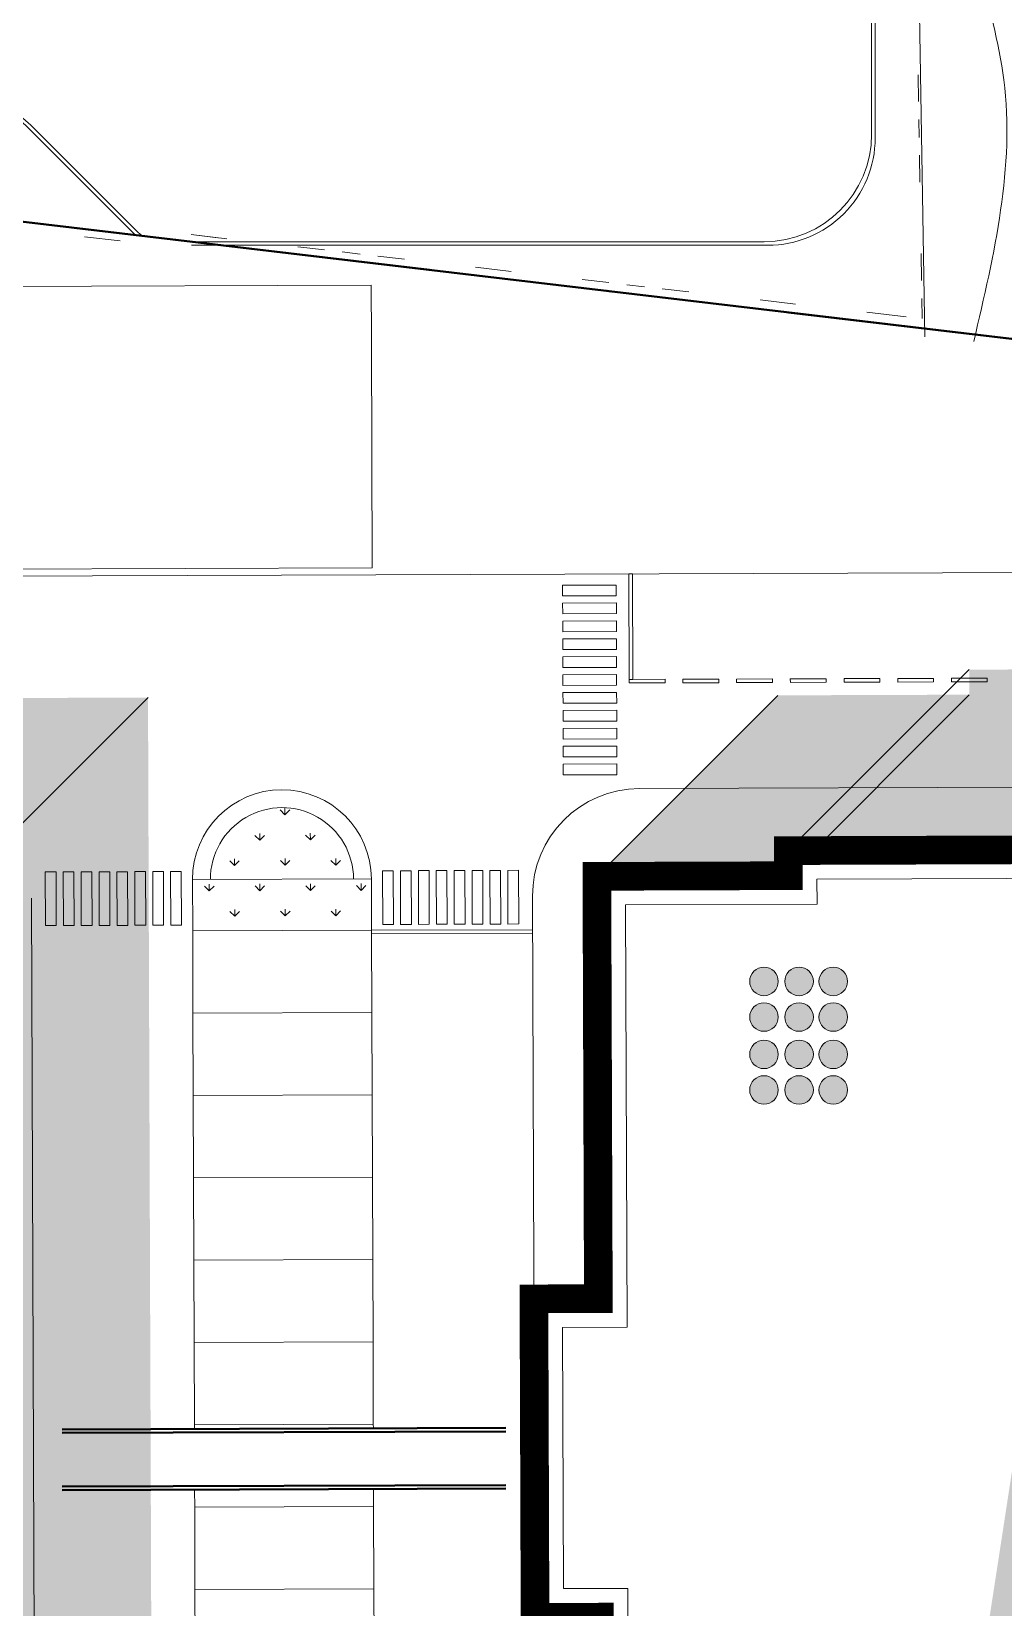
# Model space of a CAD drawing. Header units: millimetres. Extents: x 89040 to 596321, y -313033 to 2401191.
# Drawn here: x 596028.98 to 596056.14, y 1200500 to 1200544.04 of the extents above; entities that cross this region are included whole.
import ezdxf

# ---------------------------------------------------------------- set-up
doc = ezdxf.new("R2010")
doc.units = ezdxf.units.MM
doc.header["$MEASUREMENT"] = 0
doc.linetypes.add('CENTER', pattern=[50.800000000000004, 31.75, -6.349999999999999, 6.349999999999999, -6.349999999999999])
doc.linetypes.add('DASHDOT', pattern=[1, 0.5, -0.25, 0, -0.25])
doc.layers.get('0').update_dxf_attribs({"color": 251, "lineweight": 9})
for name, color, linetype, lineweight in [('1', 8, 'Continuous', 13), ('4 duong di', 11, 'Continuous', 9), ('BONGDO', 251, 'Continuous', 9), ('CENTER', 253, 'CENTER', 9), ('CONGTRINH', 7, 'Continuous', 20), ('CONGTRINH2', 30, 'Continuous', 18), ('HATCH', 8, 'Continuous', 5), ('KY HIEU', 9, 'Continuous', 9), ('LEDUONG', 6, 'Continuous', 20), ('MANH', 8, 'Continuous', 9), ('NET01', 35, 'Continuous', 9), ('NETTHAY', 6, 'Continuous', 15), ('tang cao', 7, 'Continuous', 5), ('TREE', 114, 'Continuous', 13), ('VATDUNG', 21, 'Continuous', 9), ('WALL', 4, 'Continuous', 40)]:
    doc.layers.add(name, color=color, linetype=linetype, lineweight=lineweight)
doc.layers.add('DUONG NOI BO CONG TRINH', color=7, linetype='Continuous', lineweight=20, true_color=0x5e5e5e)
doc.styles.add('THAO', font='VHELVCN.TTF')
doc.styles.add('VN', font='VHELVCN.TTF')
doc.dimstyles.new('HOA75', dxfattribs={"dimscale": 0, "dimtxt": 450, "dimasz": 120, "dimexe": 150, "dimexo": 0, "dimgap": 50, "dimtad": 1, "dimdec": 0, "dimrnd": 0.001, "dimzin": 13, "dimdsep": 46, "dimtxsty": 'VN', "dimblk": 'TICKA', "dimcen": 0.09, "dimclrd": 9, "dimclre": 9, "dimclrt": 7, "dimadec": 0, "dimazin": 0, "dimtfac": 1, "dimtdec": 0, "dimtix": 1, "dimtmove": 2, "dimatfit": 3, "dimldrblk": 'PL1', "dimfxl": 1, "dimtolj": 1, "dimtzin": 13, "dimarcsym": 0})
doc.dimstyles.new('SK100-M', dxfattribs={"dimscale": 100, "dimtxt": 3.6, "dimasz": 1.5, "dimexe": 3, "dimexo": 2, "dimgap": 0.5, "dimtad": 1, "dimdec": 0, "dimtxsty": 'THAO', "dimblk": 'ARCHTICK', "dimcen": 0.091, "dimdle": 3, "dimclrd": 256, "dimclre": 256, "dimclrt": 9, "dimadec": 0, "dimazin": 0, "dimtfac": 1, "dimtdec": 0, "dimtmove": 2, "dimatfit": 3, "dimfxl": 55, "dimfxlon": 1, "dimlwe": -1, "dimarcsym": 0})
pattern_1 = [(45, (594650.3527654881, 1198136.11866812), (-0.1767766952966369, 0.1767766952966369), []), (45, (594650.5295421833, 1198136.11866812), (-0.1767766952966369, 0.1767766952966369), [0.3125, -0.0625, 0, -0.0625])]

# ---------------------------------------------------------------- blocks, each defined once
blk = doc.blocks.new('_ARCHTICK')
at = {"color": 0, "linetype": 'ByBlock', "const_width": 0.15}
blk.add_lwpolyline([(-0.5, -0.5), (0.5, 0.5)], dxfattribs=at)
blk = doc.blocks.new('PL')
at = {"layer": '1', "ltscale": 100}
blk.add_line((4.029908342286944, 0), (-6.671398499514908, 0), dxfattribs=at)
at = {"layer": '1', "ltscale": 100, "const_width": 1.6}
blk.add_lwpolyline([(0, 0), (-2.566846419125795, -8.508275751170004)], dxfattribs=at)
blk = doc.blocks.new('PL1')
at = {"layer": '4 duong di', "ltscale": 100, "xscale": 0.25, "yscale": 0.25, "zscale": 0.25}
blk.add_blockref('PL', (0, 0), dxfattribs=at)
blk = doc.blocks.new('TICKA')
at = {"color": 0}
for p, q in [((0, 2.5), (0, -2.5)), ((-2.5, 0), (2.5, 0))]:
    blk.add_line(p, q, dxfattribs=at)
at = {"color": 0, "const_width": 0.5}
blk.add_lwpolyline([(-0.7071067811865533, -0.7071067811865462), (0.7071067811865533, 0.7071067811865462)], dxfattribs=at)
at = {"color": 0, "const_width": 0.25}
for points in [[(0.5821067811865533, 0.7071067811865462, 1), (0.8321067811865532, 0.7071067811865462, 1)], [(-0.8321067811865532, -0.7071067811865462, 1), (-0.5821067811865533, -0.7071067811865462, 1)]]:
    blk.add_lwpolyline(points, format="xyb", close=True, dxfattribs=at)

msp = doc.modelspace()

# ---------------------------------------------------------------- hatches: boundary and pattern name
at = {"layer": 'BONGDO'}
h = msp.add_hatch(dxfattribs=at)
h.set_pattern_fill('ANSI35', color=256, style=0)
h.set_pattern_definition(pattern_1)
h.paths.add_polyline_path([(596094.1043136772, 1200477.864109022), (596099.1618450911, 1200482.921640436), (596101.5718714789, 1200486.04461506), (596102.9306537664, 1200489.20770067), (596104.0281781459, 1200497.928894628), (596107.2346133281, 1200497.940087244), (596107.1543283454, 1200520.939947124), (596103.4543450851, 1200520.927031694), (596103.4377644927, 1200525.677002246), (596092.9378441763, 1200525.640350461), (596092.9308629957, 1200527.640303293), (596084.3308970862, 1200527.610283627), (596084.3354348058, 1200526.310328033), (596055.1857091287, 1200526.208575338), (596055.1881525858, 1200525.508579335), (596049.83809648, 1200525.489903989), (596044.7805650658, 1200520.432372575), (596050.1306211718, 1200520.451047869), (596050.1281777015, 1200521.151043924), (596079.2779033934, 1200521.252796075), (596079.273365672, 1200522.552752213), (596087.8733315812, 1200522.582771879), (596087.8803127621, 1200520.582819047), (596098.3802330785, 1200520.619470832), (596098.3968136709, 1200515.86950028), (596102.0975802935, 1200515.657999906), (596102.1770819139, 1200492.882555829), (596098.9706467318, 1200492.871363214), (596098.4778475197, 1200492.65510688), (596098.4852035849, 1200490.547758019), (596097.8731223522, 1200484.150169256), (596096.5143400647, 1200480.987083646)])
h = msp.add_hatch(dxfattribs=at)
h.set_pattern_fill('ANSI35', color=256, style=0)
h.set_pattern_definition(pattern_1)
h.paths.add_polyline_path([(596027.2937806991, 1200487.871133461), (596032.3513121133, 1200492.928664876), (596032.2378663747, 1200525.428466935), (596027.3377982606, 1200525.411362447), (596027.3353548043, 1200526.111358281), (596007.0355758286, 1200526.040498988), (596001.9780444144, 1200520.982967574), (596022.2778233879, 1200521.053827458), (596022.280615888, 1200520.25383174), (596027.1803349603, 1200520.37093552)])
at = {"layer": 'DUONG NOI BO CONG TRINH'}
h = msp.add_hatch(dxfattribs=at)
h.set_pattern_fill('NET', color=256, scale=5, angle=45, style=0)
h.set_pattern_definition([(45, (594650.3527654881, 1198136.11866812), (-0.4419417382415922, 0.4419417382415923), []), (135, (594650.3527654881, 1198136.11866812), (-0.4419417382415923, -0.4419417382415922), [])])
h.paths.add_polyline_path([(595995.101366762, 1200475.274766724, -0.3511223697137446), (595987.2846282816, 1200485.03352531), (595987.2846282816, 1200525.771851248), (595981.2846282816, 1200522.623540457), (595981.2846282816, 1200519.609639589, -0.1859721201900045), (595978.6996744657, 1200512.900161957), (595938.6890100861, 1200468.681976798), (595947.4985450422, 1200453.49973682), (595973.5929352575, 1200466.517219932, -0.1723865966107662), (595980.2401797544, 1200467.327634762), (596111.5678269906, 1200437.946582228), (596137.9551008744, 1200432.043134656), (596205.7859866555, 1200416.867786124, -0.3818854923098502), (596213.5439467016, 1200406.026385501), (596216.5579224279, 1200433.701830808, -0.4472979209271629), (596208.0707842682, 1200427.628549224)])
h.paths.add_polyline_path([(595960.3912970803, 1200478.754145614, -1), (595972.2750441722, 1200478.754145614, -1)], flags=16)
at = {"layer": 'NET01', "ltscale": 5}
h = msp.add_hatch(dxfattribs=at)
h.set_pattern_fill('GRASS', color=115, scale=1000, angle=0.1999999999838534, style=0)
h.set_pattern_definition([(90.1999999999838, (596236.5947230773, 1200604.879229172), (-0.7095707390658245, 0.7046342099121793), [0.1875000000381207, -1.226713563249403]), (45.19999989576289, (596236.5947230773, 1200604.879229172), (-0.7095707392530219, 0.7046342100980746), [0.1875000003791829, -0.8125000016431257]), (135.2000001042048, (596236.5947230773, 1200604.879229172), (-0.7046342126794908, -0.7095707366895649), [0.1875000003791829, -0.8125000016431261])])
edge = h.paths.add_edge_path()
edge.add_line((596033.980834966, 1200520.344655722), (596037.9808106119, 1200520.358618328))
edge.add_ellipse((596035.9808227888, 1200520.351637025), major_axis=(1.414213565251188, 1.414213565251188), ratio=0.9999999999743747, start_angle=315.1999999992505, end_angle=495.1999999992504)
h.paths.add_polyline_path([(596038.4808075676, 1200520.360363654), (596033.4808380101, 1200520.342910397), (596033.4858491571, 1200518.907328343), (596038.4858187146, 1200518.924781601)])
at = {"layer": 'tang cao'}
h = msp.add_hatch(color=256, dxfattribs=at)
edge = h.paths.add_edge_path()
edge.add_arc((596049.4502823093, 1200517.496640363), 0.399280375762523, 0, 360)
h = msp.add_hatch(color=256, dxfattribs=at)
edge = h.paths.add_edge_path()
edge.add_arc((596050.4311557108, 1200517.496640363), 0.399280375762523, 0, 360)
h = msp.add_hatch(color=256, dxfattribs=at)
edge = h.paths.add_edge_path()
edge.add_arc((596051.384562006, 1200517.496640363), 0.399280375762523, 0, 360)
h = msp.add_hatch(color=256, dxfattribs=at)
edge = h.paths.add_edge_path()
edge.add_arc((596049.4502823093, 1200516.501237594), 0.399280375762523, 0, 360)
h = msp.add_hatch(color=256, dxfattribs=at)
edge = h.paths.add_edge_path()
edge.add_arc((596050.4311557108, 1200516.501237594), 0.399280375762523, 0, 360)
h = msp.add_hatch(color=256, dxfattribs=at)
edge = h.paths.add_edge_path()
edge.add_arc((596051.384562006, 1200516.501237594), 0.399280375762523, 0, 360)
h = msp.add_hatch(color=256, dxfattribs=at)
edge = h.paths.add_edge_path()
edge.add_arc((596049.4502823093, 1200515.458708281), 0.399280375762523, 0, 360)
h = msp.add_hatch(color=256, dxfattribs=at)
edge = h.paths.add_edge_path()
edge.add_arc((596050.4311557108, 1200515.458708281), 0.399280375762523, 0, 360)
h = msp.add_hatch(color=256, dxfattribs=at)
edge = h.paths.add_edge_path()
edge.add_arc((596051.384562006, 1200515.458708281), 0.399280375762523, 0, 360)
h = msp.add_hatch(color=256, dxfattribs=at)
edge = h.paths.add_edge_path()
edge.add_arc((596049.4502823093, 1200514.463305512), 0.399280375762523, 0, 360)
h = msp.add_hatch(color=256, dxfattribs=at)
edge = h.paths.add_edge_path()
edge.add_arc((596050.4311557108, 1200514.463305512), 0.399280375762523, 0, 360)
h = msp.add_hatch(color=256, dxfattribs=at)
edge = h.paths.add_edge_path()
edge.add_arc((596051.384562006, 1200514.463305512), 0.399280375762523, 0, 360)

# ---------------------------------------------------------------- linework, layer by layer
at = {"layer": 'BONGDO'}
for p, q in [((596050.1281777145, 1200521.151043924), (596055.1857091287, 1200526.208575338)), ((596027.1803349603, 1200520.37093552), (596032.2378663747, 1200525.428466935)), ((596044.7805650658, 1200520.432372575), (596049.83809648, 1200525.489903989)), ((596050.1306211716, 1200520.451047921), (596055.1881525858, 1200525.508579335))]:
    msp.add_line(p, q, dxfattribs=at)
at = {"layer": 'CENTER', "linetype": 'Continuous'}
for p, q in [((596038.4808075676, 1200520.360363654), (596033.4808380101, 1200520.342910397)), ((596033.4808380101, 1200520.342910397), (596033.4858491571, 1200518.907328343)), ((596038.4858187146, 1200518.924781601), (596038.4808075676, 1200520.360363654)), ((596033.4858491571, 1200518.907328343), (596038.4858187146, 1200518.924781601))]:
    msp.add_line(p, q, dxfattribs=at)
for major_axis, ratio, start_param, end_param in [((1.767766956563849, 1.767766956563849), 0.999999999974642, 5.501277802273179, 8.642870455862973), ((1.414213565251188, 1.414213565251188), 0.9999999999743747, 5.501277802273047, 8.642870455862841)]:
    msp.add_ellipse((596035.9808227888, 1200520.351637025), major_axis=major_axis, ratio=ratio, start_param=start_param, end_param=end_param, dxfattribs=at)
at = {"layer": 'CONGTRINH', "const_width": 0.8}
msp.add_lwpolyline([(596044.8940113498, 1200487.93257055), (596044.8528216621, 1200499.732498962), (596043.0528612403, 1200499.726215889), (596043.0217944448, 1200508.62616109), (596044.8217548665, 1200508.632444163), (596044.7805650658, 1200520.432372575), (596050.1306211716, 1200520.451047921), (596050.1281777145, 1200521.151043924), (596079.2779033914, 1200521.252796619), (596079.273365672, 1200522.552752213), (596087.8733315812, 1200522.582771879), (596087.8803127621, 1200520.582819047), (596098.3802330784, 1200520.619470832), (596098.3968136709, 1200515.86950028), (596102.0967969312, 1200515.88241571), (596102.1770819139, 1200492.882555829)], dxfattribs=at)
at = {"layer": 'CONGTRINH2'}
msp.add_lwpolyline([(596045.6912139548, 1200488.735358145), (596045.6500242671, 1200500.535286609), (596043.8500638453, 1200500.529003536), (596043.824582092, 1200507.828958485), (596045.6245425214, 1200507.835241558), (596045.5833527207, 1200519.635169977), (596050.9334088187, 1200519.653845323), (596050.9309653618, 1200520.353841334), (596080.0806910386, 1200520.455594029), (596080.0761533192, 1200521.755549608), (596087.0761289764, 1200521.779984232), (596087.0831101569, 1200519.7800314), (596097.5830304734, 1200519.816683185), (596097.5996110659, 1200515.066712633), (596101.2995943264, 1200515.079628063), (596101.3742942668, 1200493.679758434)], dxfattribs=at)
at = {"layer": 'HATCH'}
for p, q in [((596045.675761299, 1200528.885530669), (596045.7757606901, 1200528.885879734)), ((596045.6860587207, 1200525.935548641), (596045.675761299, 1200528.885530669)), ((596045.7757606901, 1200528.885879734), (596045.7860581119, 1200525.935897706)), ((596043.8227059051, 1200528.567339586), (596045.3226967722, 1200528.572575564)), ((596043.8237531005, 1200528.267341414), (596043.8227059051, 1200528.567339586)), ((596045.3226967722, 1200528.572575564), (596045.3237439676, 1200528.272577391)), ((596045.3237439676, 1200528.272577391), (596043.8237531005, 1200528.267341414)), ((596043.8244512308, 1200528.067342633), (596045.3244420979, 1200528.07257861)), ((596043.8254984262, 1200527.76734446), (596043.8244512308, 1200528.067342633)), ((596045.3244420979, 1200528.07257861), (596045.3254892933, 1200527.772580437)), ((596045.3254892933, 1200527.772580437), (596043.8254984262, 1200527.76734446)), ((596043.8261965563, 1200527.567345679), (596045.3261874237, 1200527.572581656)), ((596043.8272437518, 1200527.267347506), (596043.8261965563, 1200527.567345679)), ((596045.3261874237, 1200527.572581656), (596045.3272346191, 1200527.272583483)), ((596045.3272346191, 1200527.272583483), (596043.8272437518, 1200527.267347506)), ((596043.8279418822, 1200527.067348725), (596045.3279327493, 1200527.072584702)), ((596043.8289890775, 1200526.767350553), (596043.8279418822, 1200527.067348725)), ((596045.3289799448, 1200526.772586529), (596043.8289890775, 1200526.767350553)), ((596045.3279327493, 1200527.072584702), (596045.3289799448, 1200526.772586529)), ((596043.8296872078, 1200526.567351771), (596045.3296780752, 1200526.572587748)), ((596043.8307344032, 1200526.267353598), (596043.8296872078, 1200526.567351771)), ((596045.3307252704, 1200526.272589576), (596043.8307344032, 1200526.267353598)), ((596045.3296780752, 1200526.572587748), (596045.3307252704, 1200526.272589576)), ((596043.8314325333, 1200526.067354817), (596045.3314234008, 1200526.072590794)), ((596043.832479729, 1200525.767356644), (596043.8314325333, 1200526.067354817)), ((596045.3314234008, 1200526.072590794), (596045.3324705962, 1200525.772592622)), ((596046.6860526322, 1200525.939039292), (596045.6860587207, 1200525.935548641)), ((596045.7860581119, 1200525.935897706), (596045.6860587207, 1200525.935548641)), ((596045.6860587207, 1200525.935548641), (596045.6864077857, 1200525.83554925)), ((596045.6864077857, 1200525.83554925), (596046.6864016972, 1200525.839039901)), ((596046.6864016972, 1200525.839039901), (596046.6860526322, 1200525.939039292)), ((596048.1860434994, 1200525.944275269), (596047.1860495879, 1200525.940784618)), ((596047.1860495879, 1200525.940784618), (596047.1863986531, 1200525.840785227)), ((596047.1863986531, 1200525.840785227), (596048.1863925647, 1200525.844275879)), ((596048.1863925647, 1200525.844275879), (596048.1860434994, 1200525.944275269)), ((596049.6860343666, 1200525.949511247), (596048.6860404551, 1200525.946020595)), ((596048.6860404551, 1200525.946020595), (596048.6863895202, 1200525.846021204)), ((596048.6863895202, 1200525.846021204), (596049.6863834318, 1200525.849511856)), ((596049.6863834318, 1200525.849511856), (596049.6860343666, 1200525.949511247)), ((596051.1860252339, 1200525.954747224), (596050.1860313223, 1200525.951256572)), ((596050.1860313223, 1200525.951256572), (596050.1863803875, 1200525.851257181)), ((596050.1863803875, 1200525.851257181), (596051.1863742991, 1200525.854747833)), ((596051.1863742991, 1200525.854747833), (596051.1860252339, 1200525.954747224)), ((596052.6860161012, 1200525.959983201), (596051.6860221897, 1200525.956492549)), ((596051.6860221897, 1200525.956492549), (596051.6863712547, 1200525.856493159)), ((596051.6863712547, 1200525.856493159), (596052.6863651663, 1200525.85998381)), ((596052.6863651663, 1200525.85998381), (596052.6860161012, 1200525.959983201)), ((596054.1860069683, 1200525.965219178), (596053.1860130569, 1200525.961728527)), ((596053.1860130569, 1200525.961728527), (596053.1863621222, 1200525.861729136)), ((596053.1863621222, 1200525.861729136), (596054.1863560337, 1200525.865219787)), ((596054.1863560337, 1200525.865219787), (596054.1860069683, 1200525.965219178)), ((596055.6859978356, 1200525.970455155), (596054.6860039241, 1200525.966964504)), ((596054.6860039241, 1200525.966964504), (596054.6863529893, 1200525.866965113)), ((596054.6863529893, 1200525.866965113), (596055.6863469008, 1200525.870455764)), ((596055.6863469008, 1200525.870455764), (596055.6859978356, 1200525.970455155)), ((596045.3324705962, 1200525.772592622), (596043.832479729, 1200525.767356644)), ((596043.8331778592, 1200525.567357863), (596045.3331687264, 1200525.57259384)), ((596043.8342250545, 1200525.267359691), (596043.8331778592, 1200525.567357863)), ((596045.3331687264, 1200525.57259384), (596045.3342159219, 1200525.272595668)), ((596045.3342159219, 1200525.272595668), (596043.8342250545, 1200525.267359691)), ((596043.8349231851, 1200525.067360909), (596045.3349140522, 1200525.072596886)), ((596043.8359703805, 1200524.767362737), (596043.8349231851, 1200525.067360909)), ((596045.3349140522, 1200525.072596886), (596045.3359612476, 1200524.772598714)), ((596045.3359612476, 1200524.772598714), (596043.8359703805, 1200524.767362737)), ((596043.8366685107, 1200524.567363955), (596045.3366593779, 1200524.572599932)), ((596043.8377157061, 1200524.267365783), (596043.8366685107, 1200524.567363955)), ((596045.3366593779, 1200524.572599932), (596045.3377065733, 1200524.27260176)), ((596045.3377065733, 1200524.27260176), (596043.8377157061, 1200524.267365783)), ((596043.8384138363, 1200524.067367001), (596045.3384047037, 1200524.072602978)), ((596043.8394610317, 1200523.767368829), (596043.8384138363, 1200524.067367001)), ((596045.3384047037, 1200524.072602978), (596045.339451899, 1200523.772604806)), ((596045.339451899, 1200523.772604806), (596043.8394610317, 1200523.767368829)), ((596043.8401591622, 1200523.567370047), (596045.3401500293, 1200523.572606024)), ((596043.8412063576, 1200523.267371875), (596043.8401591622, 1200523.567370047)), ((596045.3411972247, 1200523.272607852), (596043.8412063576, 1200523.267371875)), ((596045.3401500293, 1200523.572606024), (596045.3411972247, 1200523.272607852)), ((596029.6683494858, 1200520.556196979), (596029.3683513125, 1200520.555149783)), ((596029.3683513125, 1200520.555149783), (596029.3735872895, 1200519.055158922)), ((596029.673585463, 1200519.056206117), (596029.6683494858, 1200520.556196979)), ((596030.1683464415, 1200520.557942304), (596029.8683482682, 1200520.556895109)), ((596029.8683482682, 1200520.556895109), (596029.8735842454, 1200519.056904247)), ((596030.1735824187, 1200519.057951443), (596030.1683464415, 1200520.557942304)), ((596030.6683433973, 1200520.55968763), (596030.368345224, 1200520.558640435)), ((596030.368345224, 1200520.558640435), (596030.3735812011, 1200519.058649573)), ((596030.6735793744, 1200519.059696768), (596030.6683433973, 1200520.55968763)), ((596031.168340353, 1200520.561432956), (596030.8683421797, 1200520.56038576)), ((596030.8683421797, 1200520.56038576), (596030.8735781568, 1200519.060394899)), ((596031.1735763302, 1200519.061442094), (596031.168340353, 1200520.561432956)), ((596031.668337309, 1200520.563178282), (596031.3683391355, 1200520.562131086)), ((596031.3683391355, 1200520.562131086), (596031.3735751125, 1200519.062140224)), ((596031.673573286, 1200519.06318742), (596031.668337309, 1200520.563178282)), ((596032.1683342647, 1200520.564923607), (596031.8683360912, 1200520.563876412)), ((596031.8683360912, 1200520.563876412), (596031.8735720683, 1200519.06388555)), ((596032.1735702418, 1200519.064932745), (596032.1683342647, 1200520.564923607)), ((596032.6683312204, 1200520.566668933), (596032.3683330469, 1200520.565621737)), ((596032.6683312204, 1200520.566668933), (596032.3683330469, 1200520.565621737)), ((596032.3683330469, 1200520.565621737), (596032.373569024, 1200519.065630876)), ((596032.3683330469, 1200520.565621737), (596032.373569024, 1200519.065630876)), ((596032.6735671975, 1200519.066678071), (596032.6683312204, 1200520.566668933)), ((596032.6735671975, 1200519.066678071), (596032.6683312204, 1200520.566668933)), ((596033.1683281761, 1200520.568414259), (596032.8683300026, 1200520.567367063)), ((596032.8683300026, 1200520.567367063), (596032.8735659798, 1200519.067376202)), ((596033.1735641533, 1200519.068423397), (596033.1683281761, 1200520.568414259)), ((596038.7917354847, 1200520.588043733), (596039.0917336582, 1200520.589090928)), ((596038.7969714619, 1200519.088052871), (596038.7917354847, 1200520.588043733)), ((596039.0917336582, 1200520.589090928), (596039.0969696352, 1200519.089100067)), ((596039.2917324405, 1200520.589789059), (596039.5917306137, 1200520.590836254)), ((596039.2969684176, 1200519.089798197), (596039.2917324405, 1200520.589789059)), ((596039.5917306137, 1200520.590836254), (596039.5969665911, 1200519.090845392)), ((596039.7917293962, 1200520.591534384), (596040.0917275697, 1200520.59258158)), ((596039.7969653733, 1200519.091543523), (596039.7917293962, 1200520.591534384)), ((596040.0917275697, 1200520.59258158), (596040.0969635468, 1200519.092590718)), ((596040.291726352, 1200520.59327971), (596040.5917245254, 1200520.594326905)), ((596040.2969623291, 1200519.093288848), (596040.291726352, 1200520.59327971)), ((596040.5917245254, 1200520.594326905), (596040.5969605026, 1200519.094336044)), ((596040.7917233077, 1200520.595025036), (596041.0917214812, 1200520.596072231)), ((596040.7969592848, 1200519.095034174), (596040.7917233077, 1200520.595025036)), ((596041.0917214812, 1200520.596072231), (596041.0969574583, 1200519.096081369)), ((596041.2917202634, 1200520.596770362), (596041.5917184369, 1200520.597817557)), ((596041.2969562405, 1200519.0967795), (596041.2917202634, 1200520.596770362)), ((596041.5917184369, 1200520.597817557), (596041.596954414, 1200519.097826695)), ((596041.7917172193, 1200520.598515687), (596042.0917153927, 1200520.599562883)), ((596041.7969531963, 1200519.098524825), (596041.7917172193, 1200520.598515687)), ((596042.0917153927, 1200520.599562883), (596042.0969513698, 1200519.099572021)), ((596042.2917141749, 1200520.600261013), (596042.5917123484, 1200520.601308209)), ((596042.2969501521, 1200519.100270151), (596042.2917141749, 1200520.600261013)), ((596042.5917123484, 1200520.601308209), (596042.5969483255, 1200519.101317347)), ((596029.3735872895, 1200519.055158922), (596029.673585463, 1200519.056206117)), ((596029.8735842454, 1200519.056904247), (596030.1735824187, 1200519.057951443)), ((596030.3735812011, 1200519.058649573), (596030.6735793744, 1200519.059696768)), ((596030.8735781568, 1200519.060394899), (596031.1735763302, 1200519.061442094)), ((596031.3735751125, 1200519.062140224), (596031.673573286, 1200519.06318742)), ((596031.8735720683, 1200519.06388555), (596032.1735702418, 1200519.064932745)), ((596032.373569024, 1200519.065630876), (596032.6735671975, 1200519.066678071)), ((596032.373569024, 1200519.065630876), (596032.6735671975, 1200519.066678071)), ((596032.8735659798, 1200519.067376202), (596033.1735641533, 1200519.068423397)), ((596038.4858187146, 1200518.924781601), (596042.9857905002, 1200518.940489529)), ((596038.4861677798, 1200518.82478221), (596038.4858187146, 1200518.924781601)), ((596042.9861395654, 1200518.840490139), (596038.4861677798, 1200518.82478221)), ((596039.0969696352, 1200519.089100067), (596038.7969714619, 1200519.088052871)), ((596039.5969665911, 1200519.090845392), (596039.2969684176, 1200519.089798197)), ((596040.0969635468, 1200519.092590718), (596039.7969653733, 1200519.091543523)), ((596040.5969605026, 1200519.094336044), (596040.2969623291, 1200519.093288848)), ((596041.0969574583, 1200519.096081369), (596040.7969592848, 1200519.095034174)), ((596041.596954414, 1200519.097826695), (596041.2969562405, 1200519.0967795)), ((596042.0969513698, 1200519.099572021), (596041.7969531963, 1200519.098524825)), ((596042.5969483255, 1200519.101317347), (596042.2969501521, 1200519.100270151)), ((596042.9857905002, 1200518.940489529), (596042.9861395654, 1200518.840490139))]:
    msp.add_line(p, q, dxfattribs=at)
at = {"layer": 'LEDUONG'}
msp.add_line((595994.0014076644, 1200528.705152414), (596099.4757493485, 1200529.073328818), dxfattribs=at)
msp.add_lwpolyline([(596053.9411171476, 1200535.508559405), (596052.7665580473, 1200606.66060983)], dxfattribs=at)
at = {"layer": 'NET01'}
for p, q in [((596023.4729837627, 1200536.899487115), (596038.4728924352, 1200536.951846887)), ((596038.4728924352, 1200536.951846887), (596038.4781284123, 1200535.451856025)), ((596038.4781284123, 1200535.451856025), (596038.5004685813, 1200529.051895015)), ((596038.5004685813, 1200529.051895015), (595993.500742564, 1200528.8948157))]:
    msp.add_line(p, q, dxfattribs=at)
at = {"layer": 'NET01', "ltscale": 10}
for p, q in [((596097.9964128074, 1200523.068128382), (596045.9720344592, 1200522.886528306)), ((596028.9826107341, 1200519.827205511), (596029.0998966215, 1200486.227410207)), ((596042.9825246788, 1200519.876074628), (596043.0998105664, 1200486.276279324))]:
    msp.add_line(p, q, dxfattribs=at)
msp.add_ellipse((596045.9825064134, 1200519.886546582), major_axis=(2.121320347876594, 2.121320347876594), ratio=0.99999999997459, start_param=0.78888882191384, end_param=2.35968514868336, dxfattribs=at)
at = {"layer": 'NETTHAY'}
for points in [[(596033.4368488224, 1200538.166696439), (596049.4574164719, 1200538.166696439, 0.4142135623730951), (596052.4574164726, 1200541.166696439), (596052.4574164726, 1200577.573430952), (596052.4372724486, 1200578.812850166, 0.1946260308070603), (596050.485168812, 1200583.41777961), (596049.977948641, 1200583.92499978, -0.1989123673796711), (596049.9047253362, 1200584.101776476), (596049.9047253362, 1200584.366427546)], [(596033.4572438461, 1200538.066696439), (596049.557416472, 1200538.066696439, 0.4142135623730951), (596052.5574164726, 1200541.066696439), (596052.5574164726, 1200577.574243538), (596052.5372590373, 1200578.814487925, 0.1946265211895264), (596050.5558794901, 1200583.488490287), (596050.048659319, 1200583.995710458, -0.1989123673798212), (596050.0047253362, 1200584.101776476), (596050.0047253362, 1200584.366427546)], [(595990.4200691598, 1200554.26434834), (595990.8200691598, 1200554.26434834, -0.4142135623719584), (595991.1200691599, 1200553.96434834), (595991.1200691599, 1200552.007436242, 0.4142135623730956), (596001.120069162, 1200542.007436242), (596027.5477525605, 1200542.007436242, -0.198912367379658), (596028.9619661232, 1200541.421649804), (596031.9240262704, 1200538.459589658, 0.0559018221742828), (596032.0982336365, 1200538.320517845, 0.0559018221742828)], [(596002.6353731167, 1200541.907436242), (596027.5477525605, 1200541.907436242, -0.1989123673796647), (596028.8912554451, 1200541.350939126), (596031.8533155922, 1200538.38887898, 0.0151966480993248), (596031.9020000788, 1200538.343067209, 0.0151966480993248)]]:
    msp.add_lwpolyline(points, format="xyb", dxfattribs=at)
for points in [[(596053.7679567072, 1200542.082449945), (596053.7555791654, 1200542.832249383)], [(596053.784463825, 1200541.082491477), (596053.776209488, 1200541.582517834)], [(596053.8050941478, 1200539.832759929), (596053.792716606, 1200540.582559366)], [(596030.4651001898, 1200538.306866474), (596031.458562612, 1200538.192706865)], [(596031.458562612, 1200538.192706865), (596030.4651001898, 1200538.306866474)], [(596030.4651001898, 1200538.306866474), (596031.458562612, 1200538.192706865)], [(596033.445487456, 1200538.363756348), (596034.1905842726, 1200538.278136642)], [(596034.1905842726, 1200538.278136642), (596033.445487456, 1200538.363756348)], [(596033.445487456, 1200538.363756348), (596034.4389498781, 1200538.24959674)], [(596036.4258747222, 1200538.021277521), (596037.1709715388, 1200537.935657815)], [(596037.6677027498, 1200537.87857801), (596038.164433961, 1200537.821498206)], [(596038.164433961, 1200537.821498206), (596037.6677027498, 1200537.87857801)], [(596037.6677027498, 1200537.87857801), (596038.164433961, 1200537.821498206)], [(596038.6611651719, 1200537.764418401), (596039.4062619886, 1200537.678798694)], [(596053.8504860068, 1200537.083038624), (596053.8381052719, 1200537.833031484)], [(596041.3931868325, 1200537.450479476), (596042.3866492547, 1200537.336319867)], [(596042.3866492547, 1200537.336319867), (596041.3931868325, 1200537.450479476)], [(596041.3931868325, 1200537.450479476), (596042.3866492547, 1200537.336319867)], [(596044.3735740988, 1200537.108000649), (596045.1186709154, 1200537.022380942)], [(596045.1186709154, 1200537.022380942), (596044.3735740988, 1200537.108000649)], [(596044.3735740988, 1200537.108000649), (596045.1186709154, 1200537.022380942)], [(596046.1121333374, 1200536.908221333), (596045.6154021262, 1200536.965301137)], [(596045.6154021262, 1200536.965301137), (596046.1121333374, 1200536.908221333)], [(596046.1121333374, 1200536.908221333), (596045.6154021262, 1200536.965301137)], [(596045.6154021262, 1200536.965301138), (596046.1121333374, 1200536.908221333)], [(596046.6088645485, 1200536.851141529), (596047.3539613651, 1200536.765521822)], [(596050.3343486313, 1200536.423042994), (596049.3408862093, 1200536.537202604)], [(596049.3408862093, 1200536.537202604), (596050.3343486313, 1200536.423042994)], [(596050.3343486313, 1200536.423042994), (596049.3408862093, 1200536.537202604)], [(596049.3408862093, 1200536.537202604), (596050.3343486313, 1200536.423042994)], [(596053.8680303426, 1200536.020248171), (596053.8587387877, 1200536.583106513)], [(596052.3212734753, 1200536.194723776), (596053.4197132624, 1200536.068501129)]]:
    msp.add_lwpolyline(points, dxfattribs=at)
at = {"layer": 'tang cao'}
for centre in [(596049.4502823093, 1200517.496640363), (596050.4311557108, 1200517.496640363), (596051.384562006, 1200517.496640363), (596049.4502823093, 1200516.501237594), (596050.4311557108, 1200516.501237594), (596051.384562006, 1200516.501237594), (596049.4502823093, 1200515.458708281), (596050.4311557108, 1200515.458708281), (596051.384562006, 1200515.458708281), (596049.4502823093, 1200514.463305512), (596050.4311557108, 1200514.463305512), (596051.384562006, 1200514.463305512)]:
    msp.add_circle(centre, 0.399280375762523, dxfattribs=at)
at = {"layer": 'TREE'}
msp.add_spline([(596056.9987299201, 1200560.619160185), (596054.8331754906, 1200556.959685636), (596054.8331754906, 1200550.445817163), (596055.4924161526, 1200545.834877972), (596056.1516528605, 1200542.687729035), (596055.3120525745, 1200535.381192686)], degree=3, dxfattribs=at)
at = {"layer": 'VATDUNG'}
for p, q in [((596038.4858187146, 1200518.924781601), (596033.4858491571, 1200518.907328343)), ((596033.4858491571, 1200518.907328343), (596033.4938776554, 1200516.607342355)), ((596038.4938472129, 1200516.624795612), (596038.4858187146, 1200518.924781601)), ((596033.4938776554, 1200516.607342355), (596038.4938472129, 1200516.624795612)), ((596038.4938472129, 1200516.624795612), (596033.4938776554, 1200516.607342355)), ((596033.4938776554, 1200516.607342355), (596033.5019061536, 1200514.307356367)), ((596038.5018757111, 1200514.324809624), (596038.4938472129, 1200516.624795612)), ((596033.5019061536, 1200514.307356367), (596038.5018757111, 1200514.324809624)), ((596038.5018757111, 1200514.324809624), (596033.5019061536, 1200514.307356367)), ((596033.5019061536, 1200514.307356367), (596033.509934652, 1200512.007370379)), ((596038.5099042094, 1200512.024823636), (596038.5018757111, 1200514.324809624)), ((596033.509934652, 1200512.007370379), (596038.5099042094, 1200512.024823636)), ((596038.5099042094, 1200512.024823636), (596033.509934652, 1200512.007370379)), ((596033.509934652, 1200512.007370379), (596033.5179631502, 1200509.707384391)), ((596038.5179327077, 1200509.724837648), (596038.5099042094, 1200512.024823636)), ((596033.5179631502, 1200509.707384391), (596038.5179327077, 1200509.724837648)), ((596038.5179327077, 1200509.724837648), (596033.5179631502, 1200509.707384391)), ((596033.5179631502, 1200509.707384391), (596033.5259916484, 1200507.407398403)), ((596038.5259612061, 1200507.42485166), (596038.5179327077, 1200509.724837648)), ((596033.5259916484, 1200507.407398403), (596038.5259612061, 1200507.42485166)), ((596038.5259612061, 1200507.42485166), (596033.5259916484, 1200507.407398403)), ((596033.5259916484, 1200507.407398403), (596033.5340201467, 1200505.107412415)), ((596038.5339897041, 1200505.124865672), (596038.5259612061, 1200507.42485166)), ((596033.5340201467, 1200505.107412415), (596038.5339897041, 1200505.124865672)), ((596038.5339897041, 1200505.124865672), (596033.5340201467, 1200505.107412415)), ((596033.5340201467, 1200505.107412415), (596033.5344196691, 1200504.992958124)), ((596038.5343893372, 1200505.010379692), (596038.5339897041, 1200505.124865672)), ((596033.5403537765, 1200503.29296848), (596033.5420486447, 1200502.807426427)), ((596038.5420182024, 1200502.824879684), (596038.5403234448, 1200503.310390048)), ((596033.5420486447, 1200502.807426427), (596038.5420182024, 1200502.824879684)), ((596038.5420182024, 1200502.824879684), (596033.5420486447, 1200502.807426427)), ((596033.5420486447, 1200502.807426427), (596033.5500771432, 1200500.507440439)), ((596038.5500467005, 1200500.524893696), (596038.5420182024, 1200502.824879684)), ((596033.5500771432, 1200500.507440439), (596038.5500467005, 1200500.524893696)), ((596038.5500467005, 1200500.524893696), (596033.5500771432, 1200500.507440439)), ((596033.5500771432, 1200500.507440439), (596033.5581056414, 1200498.207454451)), ((596038.558075199, 1200498.224907708), (596038.5500467005, 1200500.524893696))]:
    msp.add_line(p, q, dxfattribs=at)
at = {"layer": 'WALL', "linetype": 'DASHDOT', "ltscale": 20}
msp.add_line((596119.9487032769, 1200527.936195476), (595990.4506269098, 1200543.246595406), dxfattribs=at)
at = {"layer": 'WALL', "ltscale": 5}
for p, q in [((596119.9487032769, 1200527.936195476), (595990.4506269098, 1200543.246595406)), ((596042.2343659993, 1200505.023272028), (596029.8344421717, 1200504.980071234)), ((596042.2347144309, 1200504.923272635), (596029.8347912369, 1200504.880071843)), ((596042.2399409012, 1200503.423281739), (596029.8400272141, 1200503.380080981)), ((596042.2402893326, 1200503.323282347), (596029.8403762791, 1200503.28008159))]:
    msp.add_line(p, q, dxfattribs=at)

# ---------------------------------------------------------------- leaders
at = {"layer": 'KY HIEU', "color": 8}
msp.add_leader([(596084.3609517358, 1200685.902247317), (596084.3766896933, 1200684.399438008)], dimstyle='SK100-M', override={"dimasz": 2.1, "dimgap": 0.5, "dimtad": 0}, dxfattribs=at)
at = {"layer": 'MANH'}
msp.add_leader([(596160.3243393612, 1200675.465654242), (596157.6914925697, 1200675.454166208)], dimstyle='HOA75', override={"dimscale": 1, "dimtad": 0}, dxfattribs=at)

doc.saveas('drawing.dxf')
